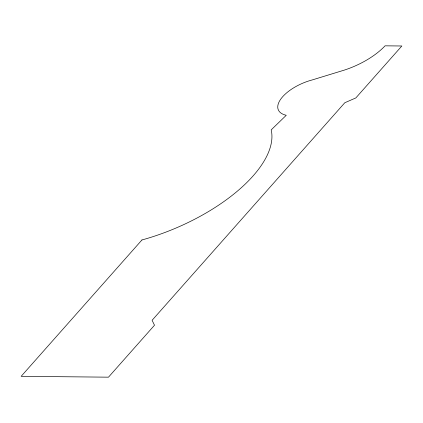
<?xml version="1.0" encoding="UTF-8"?>
<svg xmlns="http://www.w3.org/2000/svg" width="423" height="423" viewBox="0 0 423 423"><rect width="100%" height="100%" fill="white"/><g stroke="black" fill="none" stroke-linecap="round" stroke-linejoin="round"><path stroke-width="0.63" d="M141.948 239.963L21.15 376.333L108.484 377.173L154.495 325.229L152.09 320.296L344.808 102.736L355.838 97.93L401.85 45.991L385.057 45.827A53.351 24.301 -22.9 0 1 344.428 70.075L312.343 79.905A32.999 15.032 -22.9 0 0 281.02 98.755A32.999 15.032 -22.9 0 0 286.271 115.278L271.191 129.872A127.112 57.903 -22.9 0 1 141.948 239.963"/></g></svg>
